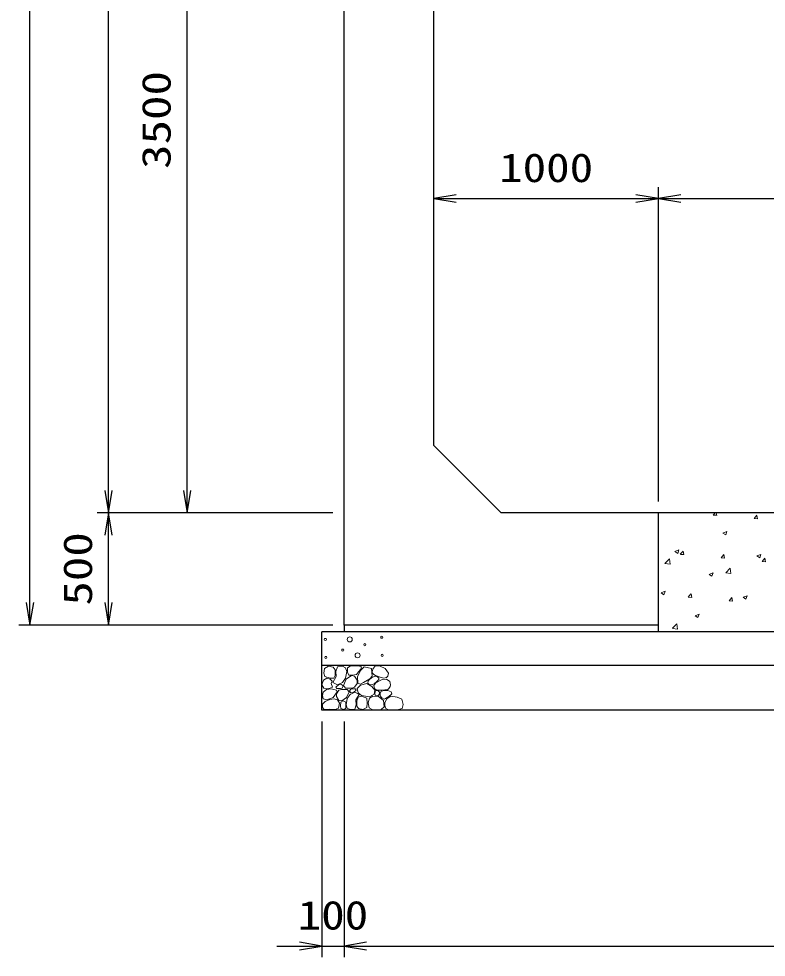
# Model space of a CAD drawing. Units: millimetres at full size. Extents: x 0 to 42050, y 0 to 29700.
# Drawn here: x 28925 to 32256, y 12320 to 16501 of the extents above; entities that cross this region are included whole.
import ezdxf
from ezdxf.enums import TextEntityAlignment as Align

# ---------------------------------------------------------------- set-up
doc = ezdxf.new("R2010")
doc.units = ezdxf.units.MM
for name, color, linetype, lineweight in [('D-DCR-HCHn', 4, 'Continuous', 9), ('D-STR-DIM', 7, 'Continuous', 25), ('D-STR-STRn', 1, 'Continuous', 25)]:
    doc.layers.add(name, color=color, linetype=linetype, lineweight=lineweight)
doc.styles.add('ＭＳ ゴシック', font='')
doc.styles.get('ＭＳ ゴシック').set_extended_font_data('MS Gothic')

# ---------------------------------------------------------------- blocks, each defined once
blk = doc.blocks.new('open_arrow')
at = {"color": 0, "linetype": 'Continuous', "lineweight": -2}
blk.add_lwpolyline([(7.5, 1.25), (0, 0), (7.5, -1.25)], dxfattribs=at)

msp = doc.modelspace()

# ---------------------------------------------------------------- linework, layer by layer
at = {"layer": 'D-DCR-HCHn'}
for p, q in [((32019.906, 14290.058), (32028.249, 14300)), ((32035.203, 14288.642), (32033.108, 14300)), ((32019.91, 14290.044), (32035.092, 14288.716)), ((32202.091, 14274.119), (32214.336, 14288.712)), ((32202.095, 14274.105), (32217.277, 14272.777)), ((32217.387, 14272.701), (32214.45, 14288.623)), ((32062.518, 14209.873), (32080.302, 14216.7)), ((32075.192, 14201.317), (32080.343, 14216.666)), ((32062.543, 14209.836), (32075.178, 14201.314)), ((31849.101, 14127.95), (31866.886, 14134.777)), ((31861.776, 14119.394), (31866.926, 14134.743)), ((31804.537, 14074.748), (31824.32, 14095.367)), ((31827.132, 14071.21), (31824.326, 14095.333)), ((31849.127, 14127.913), (31861.762, 14119.391)), ((31872.965, 14114.941), (31885.21, 14129.534)), ((31872.969, 14114.926), (31888.151, 14113.598)), ((31888.26, 14113.525), (31885.324, 14129.446)), ((32055.15, 14099.001), (32067.395, 14113.595)), ((32055.153, 14098.987), (32070.335, 14097.659)), ((32070.444, 14097.585), (32067.508, 14113.506)), ((32214.132, 14107.607), (32231.917, 14114.434)), ((32214.158, 14107.571), (32226.792, 14099.049)), ((32226.807, 14099.052), (32231.957, 14114.401)), ((32237.335, 14083.062), (32249.58, 14097.655)), ((32252.628, 14081.644), (32249.691, 14097.566)), ((31804.565, 14074.692), (31827.155, 14071.188)), ((32075.616, 14032.706), (32095.399, 14053.325)), ((32098.211, 14029.168), (32095.405, 14053.29)), ((32237.337, 14083.048), (32252.519, 14081.72)), ((32000.716, 14025.684), (32018.501, 14032.511)), ((32000.741, 14025.648), (32013.376, 14017.126)), ((32013.39, 14017.129), (32018.54, 14032.478)), ((32075.644, 14032.649), (32098.234, 14029.146)), ((31787.299, 13943.761), (31805.084, 13950.588)), ((31787.325, 13943.725), (31799.96, 13935.203)), ((31799.974, 13935.206), (31805.124, 13950.555)), ((31908.209, 13923.884), (31920.454, 13938.477)), ((31908.212, 13923.87), (31923.394, 13922.542)), ((31923.502, 13922.468), (31920.565, 13938.389)), ((32090.393, 13907.945), (32102.638, 13922.538)), ((32152.331, 13923.419), (32170.116, 13930.246)), ((32152.356, 13923.383), (32164.99, 13914.861)), ((32165.004, 13914.864), (32170.155, 13930.213)), ((32090.396, 13907.931), (32105.578, 13906.603)), ((32105.686, 13906.528), (32102.749, 13922.449)), ((31938.914, 13841.496), (31956.699, 13848.323)), ((31938.939, 13841.46), (31951.574, 13832.938)), ((31951.588, 13832.941), (31956.738, 13848.29)), ((31838.212, 13785.28), (31857.995, 13805.899)), ((31860.807, 13781.742), (31858.001, 13805.865)), ((31838.239, 13785.224), (31860.829, 13781.721))]:
    msp.add_line(p, q, dxfattribs=at)
for points in [[(30326.198, 13611.594), (30305.395, 13616.217), (30286.904, 13606.971), (30284.592, 13586.168), (30289.215, 13569.988), (30312.33, 13563.053), (30328.51, 13563.053), (30335.444, 13574.611), (30335.444, 13600.037)], [(30344.69, 13613.906), (30337.756, 13593.102), (30340.067, 13569.988), (30323.887, 13544.562), (30344.69, 13533.005), (30367.805, 13544.562), (30381.673, 13563.053), (30386.296, 13593.102), (30381.673, 13609.283), (30367.805, 13616.217)], [(30448.447, 13536.214), (30435.689, 13540.569), (30434.425, 13568.678), (30447.512, 13597.359), (30464.448, 13613.536), (30496.403, 13607.032), (30499.133, 13571.913), (30488.816, 13559.876), (30460.739, 13544.301)], [(30507.012, 13579.601), (30500.964, 13585.086), (30499.897, 13590.792), (30503.414, 13603.305), (30513.71, 13617.61), (30536.004, 13616.105), (30557.571, 13605.811), (30572.195, 13585.597), (30570.021, 13572.456), (30563.02, 13565.716), (30551.769, 13563.215), (30535.511, 13567.483), (30514.289, 13574.481)], [(30282.281, 13553.808), (30275.346, 13533.005), (30284.592, 13519.136), (30307.707, 13516.824), (30323.488, 13523.599), (30316.952, 13539.939), (30321.575, 13549.185), (30312.33, 13558.431), (30298.461, 13563.053)], [(30383.985, 13558.431), (30372.427, 13530.693), (30381.673, 13519.136), (30409.411, 13519.136), (30420.968, 13523.759), (30432.525, 13539.939), (30432.525, 13553.808), (30420.968, 13572.299), (30407.099, 13574.611)], [(30479.798, 13545.711), (30481.454, 13539.566), (30487.011, 13535.193), (30499.19, 13533.302), (30510.305, 13539.802), (30520.592, 13549.138), (30529.858, 13557.333), (30529.635, 13563.462), (30523.736, 13568.875), (30509.203, 13570.356), (30496.47, 13564.383), (30487.011, 13555.165), (30482.281, 13550.556)], [(30568.372, 13511.832), (30573.688, 13516.874), (30580.476, 13525.68), (30582.145, 13533.275), (30578.144, 13547.685), (30564.088, 13558.67), (30543.907, 13557.89), (30516.698, 13543.001), (30507.086, 13530.757), (30510.152, 13516.784), (30519.778, 13510.04), (30528.599, 13509.145), (30542.363, 13509.524), (30555.808, 13511.002)], [(30326.155, 13477.009), (30343.277, 13502.692), (30341.137, 13509.112), (30317.594, 13515.533), (30296.192, 13513.393), (30281.21, 13500.551), (30279.07, 13485.57), (30281.21, 13470.588), (30298.332, 13466.308)], [(30349.313, 13533.005), (30337.756, 13523.759), (30342.379, 13516.824), (30358.559, 13516.824), (30365.493, 13519.136), (30370.116, 13528.382), (30363.182, 13535.316)], [(30386.082, 13477.009), (30396.783, 13502.692), (30388.222, 13513.393), (30362.539, 13513.393), (30351.838, 13509.112), (30341.137, 13494.131), (30341.137, 13481.289), (30351.838, 13464.167), (30364.679, 13462.027)], [(30418.185, 13500.551), (30428.886, 13509.112), (30424.606, 13515.533), (30409.624, 13515.533), (30403.204, 13513.393), (30398.923, 13504.832), (30405.344, 13498.411)], [(30488.203, 13479.532), (30452.829, 13486.129), (30437.782, 13498.266), (30433.03, 13517.263), (30447.713, 13531.629), (30476.323, 13539.69), (30497.97, 13526.761), (30511.961, 13509.347), (30508.002, 13491.67)], [(30524.971, 13485.265), (30529.183, 13488.446), (30532.686, 13493.505), (30532.81, 13500.431), (30528.414, 13506.067), (30520.769, 13507.977), (30514.356, 13506.179), (30512.704, 13500.442), (30511.896, 13494.835), (30512.881, 13487.456), (30518.975, 13484.127)], [(30552.597, 13470.331), (30542.895, 13475.079), (30535.89, 13483.822), (30535.719, 13495.084), (30539.942, 13505.627), (30555.189, 13507.625), (30570.054, 13508.018), (30584.481, 13502.512), (30586.849, 13493.273), (30574.54, 13482.195), (30559.555, 13473.15)], [(30334.716, 13423.503), (30349.698, 13429.924), (30353.978, 13451.326), (30345.417, 13466.308), (30330.435, 13470.588), (30311.173, 13468.448), (30289.771, 13459.887), (30279.07, 13447.045), (30279.07, 13432.064), (30285.49, 13423.503), (30311.173, 13425.643)], [(30422.466, 13425.643), (30428.886, 13444.905), (30426.746, 13466.308), (30441.728, 13489.85), (30422.466, 13500.551), (30401.063, 13489.85), (30388.222, 13472.728), (30383.941, 13444.905), (30388.222, 13429.924), (30401.063, 13423.503)], [(30439.588, 13427.783), (30458.85, 13423.503), (30475.972, 13432.064), (30478.112, 13451.326), (30475.968, 13474.878), (30452.429, 13482.327), (30437.447, 13478.603), (30431.027, 13462.027), (30431.027, 13438.484)], [(30487.352, 13473.637), (30502.306, 13482.556), (30528.44, 13482.292), (30549.93, 13463.525), (30553.643, 13434.899), (30539.853, 13424.245), (30503.098, 13421.871), (30486.731, 13431.633), (30482.172, 13454.06)], [(30584.972, 13422.493), (30569.837, 13424.274), (30559.866, 13429.787), (30555.835, 13442.722), (30555.945, 13454.963), (30565.172, 13471.678), (30583.242, 13482.822), (30610.731, 13478.403), (30632.453, 13470.334), (30637.643, 13446.125), (30633.03, 13428.257), (30611.884, 13422.877)], [(30381.801, 13429.924), (30381.801, 13455.606), (30371.1, 13462.027), (30360.399, 13455.606), (30358.259, 13440.625), (30360.399, 13427.783), (30375.381, 13423.503)]]:
    msp.add_lwpolyline(points, close=True, dxfattribs=at)
msp.add_lwpolyline([(30418.432, 13618.547), (30401.093, 13616.446), (30389.258, 13608.701), (30389.626, 13589.819), (30395.514, 13576.087), (30410.025, 13576.185), (30430.107, 13579.153), (30439.799, 13593.689), (30449.082, 13603.492), (30451.884, 13614.345), (30439.099, 13618.547), (30418.082, 13618.547)], dxfattribs=at)
for centre, radius in [((30291.091, 13736.145), 4.5), ((30400.004, 13736.145), 11.25), ((30466.563, 13712.459), 4.5), ((30542.197, 13745.221), 4.5), ((30368.437, 13688.641), 4.5), ((30434.996, 13664.955), 11.25), ((30292.803, 13655.879), 4.5), ((30543.909, 13664.955), 4.5)]:
    msp.add_circle(centre, radius, dxfattribs=at)
at = {"layer": 'D-STR-DIM'}
for p, q in [((28975, 13800), (28975, 19700)), ((29325, 14300), (29325, 19300)), ((29675, 14300), (29675, 17800)), ((31775, 14350), (31775, 15750)), ((31775, 14350), (31775, 15750)), ((30775, 15700), (31775, 15700)), ((31775, 15700), (35275, 15700)), ((30325, 14300), (29275, 14300)), ((30325, 14300), (29275, 14300)), ((29325, 13800), (29325, 14300)), ((30325, 14300), (29625, 14300)), ((30325, 13800), (28925, 13800)), ((30325, 13800), (29275, 13800)), ((30275, 13370), (30275, 12320)), ((30375, 13370), (30375, 12320)), ((30375, 13370), (30375, 12320)), ((30075, 12370), (30575, 12370)), ((30375, 12370), (36675, 12370))]:
    msp.add_line(p, q, dxfattribs=at)
at = {"layer": 'D-STR-STRn'}
for p, q in [((30375, 13800), (30375, 19700)), ((30775, 14600), (30775, 19000)), ((31075, 14300), (30775, 14600)), ((35975, 14300), (31075, 14300)), ((31775, 13770), (31775, 14300)), ((31775, 13800), (30375, 13800)), ((30375, 13800), (30375, 13770)), ((36775, 13770), (30275, 13770)), ((30275, 13420), (30275, 13770)), ((36775, 13620), (30275, 13620)), ((36775, 13420), (30275, 13420))]:
    msp.add_line(p, q, dxfattribs=at)

# ---------------------------------------------------------------- block references
at = {"layer": 'D-STR-DIM', "xscale": 13.3, "yscale": 13.3}
for p in [(30775, 15700), (31775, 15700), (30375, 12370), (30375, 12370)]:
    msp.add_blockref('open_arrow', p, dxfattribs=at)
for p, rotation in [((31775, 15700), 180), ((29325, 14300), 90), ((29675, 14300), 90), ((29325, 14300), 270), ((28975, 13800), 90), ((29325, 13800), 90), ((30275, 12370), 180)]:
    msp.add_blockref('open_arrow', p, dxfattribs=dict(at, rotation=rotation))

# ---------------------------------------------------------------- texts
at = {"layer": 'D-STR-DIM', "style": 'ＭＳ ゴシック', "width": 1.25}
for s, p in [('3500', (29537.5, 16050)), ('500', (29187.5, 14050))]:
    msp.add_text(s, height=128.3, rotation=90, dxfattribs=at).set_placement(p, align=Align.MIDDLE_CENTER)
at = {"layer": 'D-STR-DIM', "style": 'ＭＳ ゴシック', "width": 1.2}
for s, p in [('1000', (31275, 15837.5)), ('100', (30325, 12507.5))]:
    msp.add_text(s, height=128.3, dxfattribs=at).set_placement(p, align=Align.MIDDLE_CENTER)

doc.saveas('drawing.dxf')
